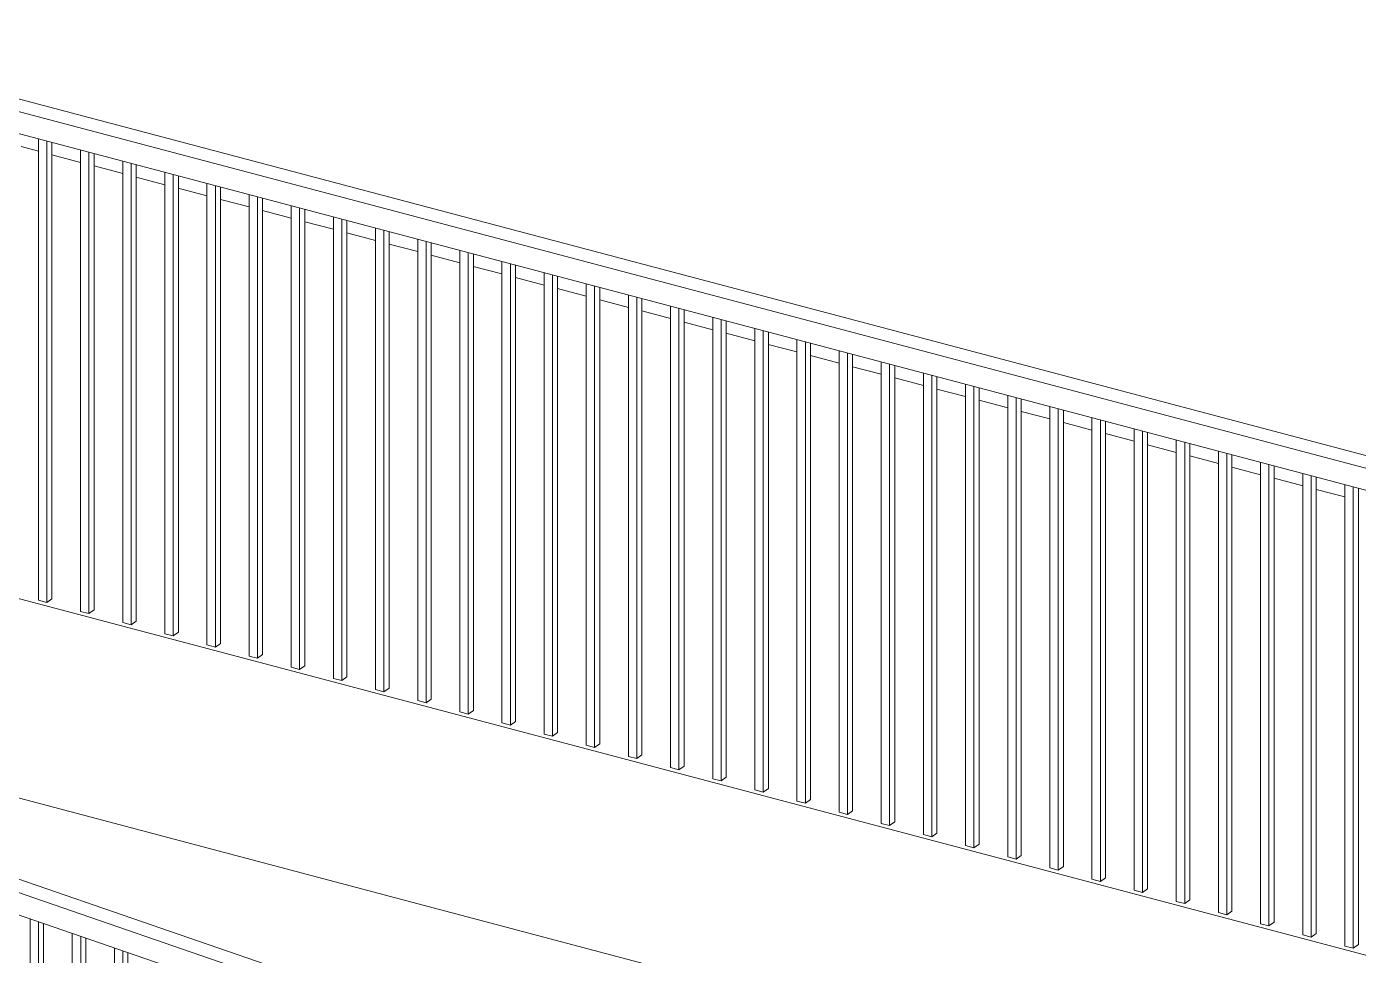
# Model space of a CAD drawing. Header units: metres. Extents: x 40 to 358, y -13 to 19.
# Drawn here: x 70.111 to 72.815, y 2.322 to 4.208 of the extents above; entities that cross this region are included whole.
import ezdxf

# ---------------------------------------------------------------- set-up
doc = ezdxf.new("R2010")
doc.units = ezdxf.units.M
for name, color, linetype, lineweight in [('A-BRND', 11, 'Continuous', 5), ('A-MURO', 113, 'Continuous', 9), ('A-PISO', 51, 'Continuous', 9)]:
    doc.layers.add(name, color=color, linetype=linetype, lineweight=lineweight)

# ---------------------------------------------------------------- blocks, each defined once
blk = doc.blocks.new('Railing - 20-V79-Axonometria')
at = {"layer": 'A-BRND'}
for p, q in [((65.7714, 4.1982), (65.7714, 5.1348)), ((65.7885, 5.1302), (65.7885, 4.1937)), ((65.7989, 4.2012), (65.7989, 5.1275)), ((65.7714, 4.1982), (65.7885, 4.1937)), ((65.7885, 4.1937), (65.7989, 4.2012))]:
    blk.add_line(p, q, dxfattribs=at)
blk = doc.blocks.new('Railing - Railing-1126174-Axonometria')
for p in [(4.3635, -1.155), (4.449, -1.1776), (4.5346, -1.2003), (4.6202, -1.2229), (4.7057, -1.2456), (4.7913, -1.2682), (4.8768, -1.2909), (4.9624, -1.3135), (5.0479, -1.3362), (5.1335, -1.3588), (5.2191, -1.3815), (5.3046, -1.4041), (5.3902, -1.4267), (5.4757, -1.4494), (5.5613, -1.472), (5.6469, -1.4947), (5.7324, -1.5173), (5.818, -1.54), (5.9035, -1.5626), (5.9891, -1.5853), (6.0746, -1.6079), (6.1602, -1.6306), (6.2458, -1.6532), (6.3313, -1.6759), (6.4169, -1.6985), (6.5024, -1.7212), (6.588, -1.7438), (6.6736, -1.7664), (6.7591, -1.7891), (6.8447, -1.8117), (6.9302, -1.8344), (7.0158, -1.857)]:
    blk.add_blockref('Railing - 20-V79-Axonometria', p)
blk = doc.blocks.new('Top Rail Type - Top Rail_Internal_-1126757-Axonometria')
at = {"layer": 'A-BRND'}
for p, q in [((63.744, 5.7419), (84.959, 0.1265)), ((84.9091, 0.1141), (63.7945, 5.703)), ((63.8832, 5.6346), (84.8214, 0.0923))]:
    blk.add_line(p, q, dxfattribs=at)
blk = doc.blocks.new('Railing - 20-V314-Axonometria')
at = {"layer": 'A-BRND'}
for p, q in [((70.2893, 2.1849), (70.2893, 2.3373)), ((70.3064, 2.1818), (70.3064, 2.3314)), ((70.3167, 2.1799), (70.3167, 2.3279)), ((70.2893, 1.7417), (70.2893, 2.1164)), ((70.3064, 1.7358), (70.3064, 2.1132)), ((70.3167, 1.7322), (70.3167, 2.1113)), ((70.2893, 1.6219), (70.2893, 1.669)), ((70.3064, 1.6174), (70.3064, 1.6631)), ((70.3167, 1.6147), (70.3167, 1.6595)), ((70.2893, 1.4016), (70.2893, 1.5514)), ((70.3064, 1.3957), (70.3064, 1.5469)), ((70.2893, 1.4016), (70.3064, 1.3957))]:
    blk.add_line(p, q, dxfattribs=at)
blk = doc.blocks.new('Railing - 20-V315-Axonometria')
at = {"layer": 'A-BRND'}
for p, q in [((70.2036, 2.2006), (70.2036, 2.3668)), ((70.2208, 2.1975), (70.2208, 2.3609)), ((70.2311, 2.1956), (70.2311, 2.3574)), ((70.2036, 1.7712), (70.2036, 2.1321)), ((70.2208, 1.7653), (70.2208, 2.1289)), ((70.2311, 1.7617), (70.2311, 2.127)), ((70.2036, 1.6445), (70.2036, 1.6985)), ((70.2208, 1.64), (70.2208, 1.6926)), ((70.2311, 1.6373), (70.2311, 1.689)), ((70.2036, 1.4311), (70.2036, 1.574)), ((70.2208, 1.4252), (70.2208, 1.5695)), ((70.2036, 1.4311), (70.2208, 1.4252))]:
    blk.add_line(p, q, dxfattribs=at)
blk = doc.blocks.new('Railing - 20-V316-Axonometria')
at = {"layer": 'A-BRND'}
for p, q in [((70.118, 2.2163), (70.118, 2.3963)), ((70.1351, 2.2132), (70.1351, 2.3904)), ((70.1455, 2.2113), (70.1455, 2.3869)), ((70.118, 1.8007), (70.118, 2.1478)), ((70.1351, 1.7948), (70.1351, 2.1446)), ((70.1455, 1.7912), (70.1455, 2.1428)), ((70.118, 1.6636), (70.118, 1.7279)), ((70.1351, 1.6604), (70.1351, 1.722)), ((70.1455, 1.6585), (70.1455, 1.7185)), ((70.118, 1.4605), (70.118, 1.595)), ((70.118, 1.4605), (70.1322, 1.4557))]:
    blk.add_line(p, q, dxfattribs=at)
blk = doc.blocks.new('Railing - Railing-1745435-Axonometria')
for name in ['Railing - 20-V316-Axonometria', 'Railing - 20-V315-Axonometria', 'Railing - 20-V314-Axonometria']:
    blk.add_blockref(name, (0, 0))
blk = doc.blocks.new('Top Rail Type - Top Rail_Internal_-1746581-Axonometria')
at = {"layer": 'A-BRND'}
for p, q in [((67.6615, 3.315), (71.4988, 1.9935)), ((71.473, 1.9748), (67.6357, 3.2963)), ((67.5929, 3.2659), (71.4713, 1.9303))]:
    blk.add_line(p, q, dxfattribs=at)

msp = doc.modelspace()

# ---------------------------------------------------------------- linework, layer by layer
at = {"layer": 'A-MURO'}
for p, q in [((70.1349, 3.955), (70.0997, 3.9643)), ((70.2204, 3.9323), (70.1624, 3.9477)), ((70.2479, 3.925), (70.306, 3.9097)), ((70.3335, 3.9024), (70.3916, 3.887)), ((70.419, 3.8797), (70.4771, 3.8644)), ((70.5046, 3.8571), (70.5627, 3.8417)), ((70.5901, 3.8345), (70.6482, 3.8191)), ((70.6757, 3.8118), (70.7338, 3.7964)), ((70.7613, 3.7892), (70.8194, 3.7738)), ((70.8468, 3.7665), (70.9049, 3.7511)), ((70.9324, 3.7439), (70.9905, 3.7285)), ((71.0179, 3.7212), (71.076, 3.7058)), ((71.1035, 3.6986), (71.1616, 3.6832)), ((71.1891, 3.6759), (71.2471, 3.6606)), ((71.2746, 3.6533), (71.3327, 3.6379)), ((71.3602, 3.6306), (71.4183, 3.6153)), ((71.4457, 3.608), (71.5038, 3.5926)), ((71.5313, 3.5853), (71.5894, 3.57)), ((71.6168, 3.5627), (71.6749, 3.5473)), ((71.7024, 3.54), (71.7605, 3.5247)), ((71.788, 3.5174), (71.8461, 3.502)), ((71.8735, 3.4948), (71.9316, 3.4794)), ((71.9591, 3.4721), (72.0172, 3.4567)), ((72.0446, 3.4495), (72.1027, 3.4341)), ((72.1302, 3.4268), (72.1883, 3.4114)), ((72.2158, 3.4042), (72.2739, 3.3888)), ((72.3013, 3.3815), (72.3594, 3.3661)), ((72.3869, 3.3589), (72.445, 3.3435)), ((72.4724, 3.3362), (72.5305, 3.3209)), ((72.558, 3.3136), (72.6161, 3.2982)), ((72.6435, 3.2909), (72.7016, 3.2756)), ((72.7291, 3.2683), (72.7872, 3.2529))]:
    msp.add_line(p, q, dxfattribs=at)
at = {"layer": 'A-PISO'}
for p, q in [((65.7458, 4.1974), (82.9799, -0.3644)), ((77.3124, 0.7311), (68.0301, 3.1881))]:
    msp.add_line(p, q, dxfattribs=at)

# ---------------------------------------------------------------- block references
at = {"layer": 'A-BRND'}
for name in ['Top Rail Type - Top Rail_Internal_-1126757-Axonometria', 'Railing - Railing-1126174-Axonometria', 'Top Rail Type - Top Rail_Internal_-1746581-Axonometria', 'Railing - Railing-1745435-Axonometria']:
    msp.add_blockref(name, (0, 0), dxfattribs=at)

doc.saveas('drawing.dxf')
